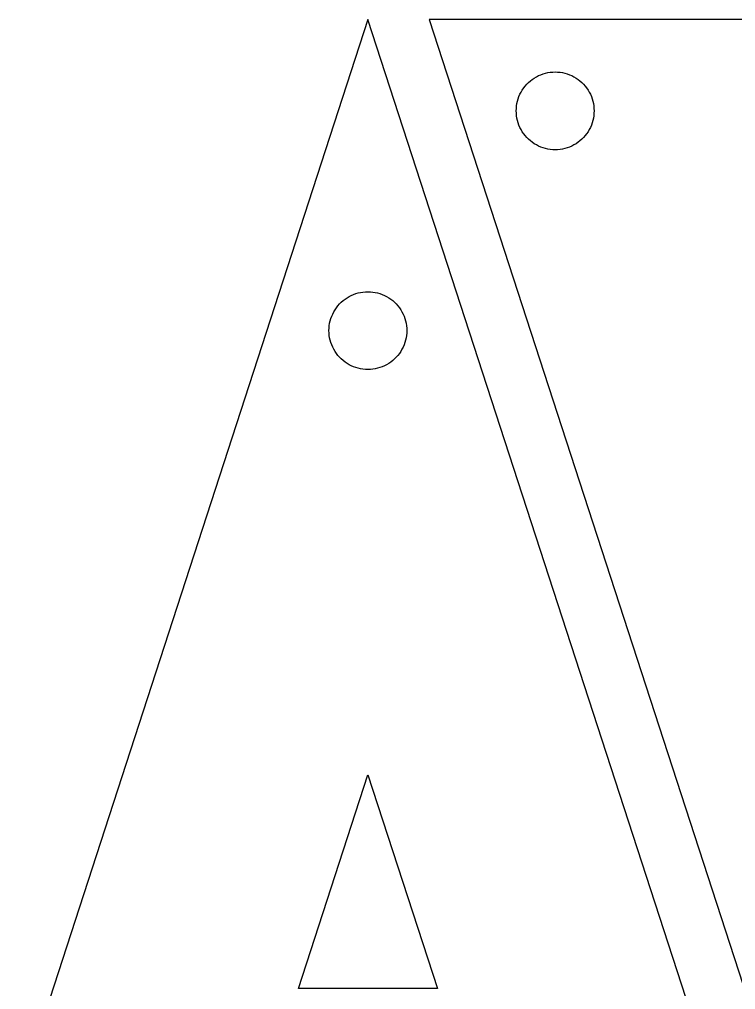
# Model space of a CAD drawing. Header units: metres. Extents: x 20 to 1108, y 20 to 485.
# Drawn here: x 77.09 to 113.9, y 200.94 to 250.83 of the extents above; entities that cross this region are included whole.
import ezdxf

# ---------------------------------------------------------------- set-up
doc = ezdxf.new("R2010")
doc.units = ezdxf.units.M

msp = doc.modelspace()

# ---------------------------------------------------------------- linework, layer by layer
for p, q in [((95, 250.826), (20, 20)), ((170, 20), (95, 250.826)), ((248.154, 250.826), (98.1544, 250.826)), ((98.1544, 250.826), (173.154, 20.0001)), ((103.663, 247.877), (103.775, 247.934)), ((103.775, 247.934), (103.891, 247.984)), ((103.891, 247.984), (104.009, 248.026)), ((104.009, 248.026), (104.129, 248.062)), ((104.129, 248.062), (104.252, 248.089)), ((104.252, 248.089), (104.376, 248.109)), ((104.376, 248.109), (104.501, 248.12)), ((104.501, 248.12), (104.626, 248.124)), ((104.626, 248.124), (104.752, 248.12)), ((104.752, 248.12), (104.877, 248.109)), ((104.877, 248.109), (105.001, 248.089)), ((105.001, 248.089), (105.124, 248.062)), ((105.124, 248.062), (105.244, 248.026)), ((105.244, 248.026), (105.362, 247.984)), ((105.362, 247.984), (105.478, 247.934)), ((105.478, 247.934), (105.59, 247.877)), ((103.085, 247.399), (103.169, 247.493)), ((103.169, 247.493), (103.257, 247.582)), ((103.257, 247.582), (103.352, 247.665)), ((103.352, 247.665), (103.451, 247.742)), ((103.451, 247.742), (103.555, 247.813)), ((103.555, 247.813), (103.663, 247.877)), ((105.59, 247.877), (105.698, 247.813)), ((105.698, 247.813), (105.802, 247.742)), ((105.802, 247.742), (105.901, 247.665)), ((105.901, 247.665), (105.995, 247.582)), ((105.995, 247.582), (106.084, 247.493)), ((106.084, 247.493), (106.168, 247.399)), ((102.767, 246.86), (102.816, 246.976)), ((102.816, 246.976), (102.874, 247.087)), ((102.874, 247.087), (102.938, 247.195)), ((102.938, 247.195), (103.009, 247.3)), ((103.009, 247.3), (103.085, 247.399)), ((106.168, 247.399), (106.244, 247.3)), ((106.244, 247.3), (106.316, 247.195)), ((106.316, 247.195), (106.379, 247.087)), ((106.379, 247.087), (106.437, 246.976)), ((106.437, 246.976), (106.486, 246.86)), ((102.643, 246.375), (102.662, 246.499)), ((102.662, 246.499), (102.69, 246.621)), ((102.69, 246.621), (102.725, 246.742)), ((102.725, 246.742), (102.767, 246.86)), ((106.486, 246.86), (106.528, 246.742)), ((106.528, 246.742), (106.564, 246.621)), ((106.564, 246.621), (106.591, 246.499)), ((106.591, 246.499), (106.61, 246.375)), ((102.626, 246.124), (102.631, 246.249)), ((102.631, 245.998), (102.626, 246.124)), ((102.631, 246.249), (102.643, 246.375)), ((102.643, 245.873), (102.631, 245.998)), ((106.61, 246.375), (106.622, 246.249)), ((106.622, 245.998), (106.61, 245.873)), ((106.622, 246.249), (106.626, 246.124)), ((106.626, 246.124), (106.622, 245.998)), ((102.662, 245.749), (102.643, 245.873)), ((102.69, 245.627), (102.662, 245.749)), ((102.725, 245.506), (102.69, 245.627)), ((102.767, 245.388), (102.725, 245.506)), ((106.528, 245.506), (106.486, 245.388)), ((106.564, 245.627), (106.528, 245.506)), ((106.591, 245.749), (106.564, 245.627)), ((106.61, 245.873), (106.591, 245.749)), ((102.816, 245.273), (102.767, 245.388)), ((102.874, 245.16), (102.816, 245.273)), ((102.938, 245.052), (102.874, 245.16)), ((103.009, 244.948), (102.938, 245.052)), ((103.085, 244.849), (103.009, 244.948)), ((106.244, 244.948), (106.168, 244.849)), ((106.316, 245.052), (106.244, 244.948)), ((106.379, 245.16), (106.316, 245.052)), ((106.437, 245.273), (106.379, 245.16)), ((106.486, 245.388), (106.437, 245.273)), ((103.169, 244.755), (103.085, 244.849)), ((103.257, 244.666), (103.169, 244.755)), ((103.352, 244.583), (103.257, 244.666)), ((103.451, 244.506), (103.352, 244.583)), ((103.555, 244.436), (103.451, 244.506)), ((103.663, 244.371), (103.555, 244.436)), ((105.698, 244.436), (105.59, 244.371)), ((105.802, 244.506), (105.698, 244.436)), ((105.901, 244.583), (105.802, 244.506)), ((105.995, 244.666), (105.901, 244.583)), ((106.084, 244.755), (105.995, 244.666)), ((106.168, 244.849), (106.084, 244.755)), ((103.775, 244.315), (103.663, 244.371)), ((103.891, 244.265), (103.775, 244.315)), ((104.009, 244.222), (103.891, 244.265)), ((104.129, 244.187), (104.009, 244.222)), ((104.252, 244.159), (104.129, 244.187)), ((104.376, 244.14), (104.252, 244.159)), ((104.501, 244.128), (104.376, 244.14)), ((104.626, 244.124), (104.501, 244.128)), ((104.752, 244.128), (104.626, 244.124)), ((104.877, 244.14), (104.752, 244.128)), ((105.001, 244.159), (104.877, 244.14)), ((105.124, 244.187), (105.001, 244.159)), ((105.244, 244.222), (105.124, 244.187)), ((105.362, 244.265), (105.244, 244.222)), ((105.478, 244.315), (105.362, 244.265)), ((105.59, 244.371), (105.478, 244.315)), ((93.7256, 236.367), (93.8242, 236.444)), ((93.8242, 236.444), (93.9287, 236.515)), ((93.9287, 236.515), (94.0361, 236.579)), ((94.0361, 236.579), (94.1484, 236.636)), ((94.1484, 236.636), (94.2637, 236.686)), ((94.2637, 236.686), (94.3818, 236.728)), ((94.3818, 236.728), (94.5029, 236.763)), ((94.5029, 236.763), (94.625, 236.791)), ((94.625, 236.791), (94.749, 236.81)), ((94.749, 236.81), (94.874, 236.822)), ((94.874, 236.822), (95, 236.826)), ((95, 236.826), (95.126, 236.822)), ((95.126, 236.822), (95.251, 236.81)), ((95.251, 236.81), (95.375, 236.791)), ((95.375, 236.791), (95.4971, 236.763)), ((95.4971, 236.763), (95.6182, 236.728)), ((95.6182, 236.728), (95.7363, 236.686)), ((95.7363, 236.686), (95.8516, 236.636)), ((95.8516, 236.636), (95.9639, 236.579)), ((95.9639, 236.579), (96.0713, 236.515)), ((96.0713, 236.515), (96.1758, 236.444)), ((96.1758, 236.444), (96.2744, 236.367)), ((93.3115, 235.898), (93.3818, 236.002)), ((93.3818, 236.002), (93.459, 236.101)), ((93.459, 236.101), (93.542, 236.195)), ((93.542, 236.195), (93.6309, 236.284)), ((93.6309, 236.284), (93.7256, 236.367)), ((96.2744, 236.367), (96.3691, 236.284)), ((96.3691, 236.284), (96.458, 236.195)), ((96.458, 236.195), (96.541, 236.101)), ((96.541, 236.101), (96.6182, 236.002)), ((96.6182, 236.002), (96.6885, 235.898)), ((93.0977, 235.444), (93.1406, 235.562)), ((93.1406, 235.562), (93.1904, 235.678)), ((93.1904, 235.678), (93.2471, 235.79)), ((93.2471, 235.79), (93.3115, 235.898)), ((96.6885, 235.898), (96.7529, 235.79)), ((96.7529, 235.79), (96.8096, 235.678)), ((96.8096, 235.678), (96.8594, 235.562)), ((96.8594, 235.562), (96.9023, 235.444)), ((93, 234.826), (93.0039, 234.952)), ((93.0039, 234.952), (93.0156, 235.077)), ((93.0156, 235.077), (93.0352, 235.201)), ((93.0352, 235.201), (93.0625, 235.324)), ((93.0625, 235.324), (93.0977, 235.444)), ((96.9023, 235.444), (96.9375, 235.324)), ((96.9375, 235.324), (96.9648, 235.201)), ((96.9648, 235.201), (96.9844, 235.077)), ((96.9844, 235.077), (96.9961, 234.952)), ((96.9961, 234.952), (97, 234.826)), ((93.0039, 234.701), (93, 234.826)), ((93.0156, 234.576), (93.0039, 234.701)), ((93.0352, 234.451), (93.0156, 234.576)), ((93.0625, 234.329), (93.0352, 234.451)), ((96.9648, 234.451), (96.9375, 234.329)), ((96.9844, 234.576), (96.9648, 234.451)), ((96.9961, 234.701), (96.9844, 234.576)), ((97, 234.826), (96.9961, 234.701)), ((93.0977, 234.208), (93.0625, 234.329)), ((93.1406, 234.09), (93.0977, 234.208)), ((93.1904, 233.975), (93.1406, 234.09)), ((93.2471, 233.863), (93.1904, 233.975)), ((96.8096, 233.975), (96.7529, 233.863)), ((96.8594, 234.09), (96.8096, 233.975)), ((96.9023, 234.208), (96.8594, 234.09)), ((96.9375, 234.329), (96.9023, 234.208)), ((93.3115, 233.755), (93.2471, 233.863)), ((93.3818, 233.651), (93.3115, 233.755)), ((93.459, 233.551), (93.3818, 233.651)), ((93.542, 233.457), (93.459, 233.551)), ((93.6309, 233.368), (93.542, 233.457)), ((96.458, 233.457), (96.3691, 233.368)), ((96.541, 233.551), (96.458, 233.457)), ((96.6182, 233.651), (96.541, 233.551)), ((96.6885, 233.755), (96.6182, 233.651)), ((96.7529, 233.863), (96.6885, 233.755)), ((93.7256, 233.285), (93.6309, 233.368)), ((93.8242, 233.208), (93.7256, 233.285)), ((93.9287, 233.138), (93.8242, 233.208)), ((94.0361, 233.074), (93.9287, 233.138)), ((94.1484, 233.017), (94.0361, 233.074)), ((94.2637, 232.967), (94.1484, 233.017)), ((94.3818, 232.924), (94.2637, 232.967)), ((95.7363, 232.967), (95.6182, 232.924)), ((95.8516, 233.017), (95.7363, 232.967)), ((95.9639, 233.074), (95.8516, 233.017)), ((96.0713, 233.138), (95.9639, 233.074)), ((96.1758, 233.208), (96.0713, 233.138)), ((96.2744, 233.285), (96.1758, 233.208)), ((96.3691, 233.368), (96.2744, 233.285)), ((94.5029, 232.889), (94.3818, 232.924)), ((94.625, 232.862), (94.5029, 232.889)), ((94.749, 232.842), (94.625, 232.862)), ((94.874, 232.83), (94.749, 232.842)), ((95, 232.826), (94.874, 232.83)), ((95.126, 232.83), (95, 232.826)), ((95.251, 232.842), (95.126, 232.83)), ((95.375, 232.862), (95.251, 232.842)), ((95.4971, 232.889), (95.375, 232.862)), ((95.6182, 232.924), (95.4971, 232.889)), ((91.4277, 201), (95, 211.993)), ((95, 211.993), (98.5723, 201)), ((98.5723, 201), (91.4277, 201))]:
    msp.add_line(p, q)

doc.saveas('drawing.dxf')
